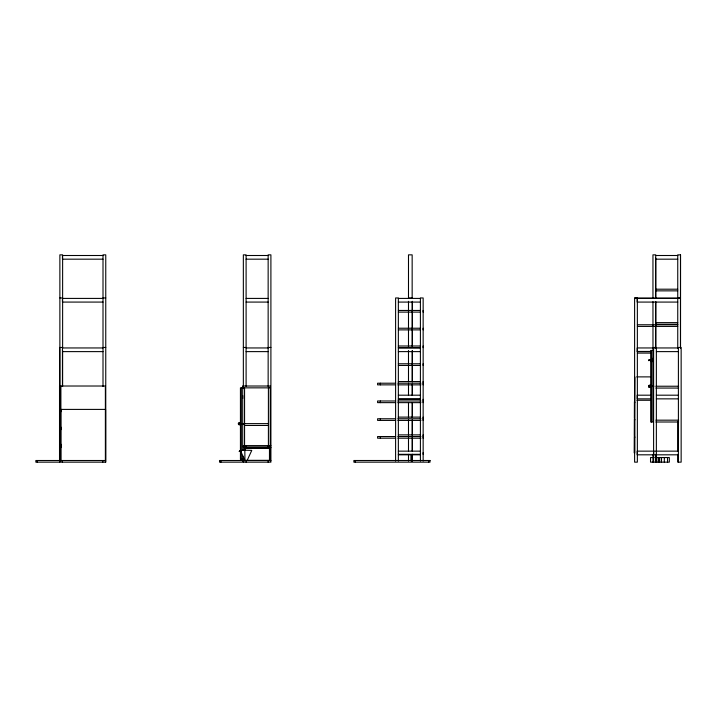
<?xml version="1.0" encoding="UTF-8"?>
<svg xmlns="http://www.w3.org/2000/svg" width="717" height="717" viewBox="0 0 717 717"><rect width="100%" height="100%" fill="white"/><g stroke="black" fill="none" stroke-linecap="round" stroke-linejoin="round"><path stroke-width="1.08" d="M240.679 423.864A1.192 1.192 0 0 0 239.057 422.582A1.192 1.192 0 0 0 238.761 424.625A1.192 1.192 0 0 0 240.679 423.864L240.688 423.281M650.928 386.418L650.937 385.889M59.762 410.85L60.613 411.522L61.079 409.864M59.762 428.282L60.613 428.945L61.079 427.296L59.699 427.296M59.762 445.714L60.613 446.377L61.079 444.728L59.699 444.728M242.543 396.564L242.722 395.65L242.722 396.564M242.543 398.401L242.722 397.487L242.722 398.401M652.793 359.172L652.981 358.258L652.981 359.172M652.793 361.01L652.981 360.086L652.981 361.01M247.186 460.377L251.775 450.384L244.775 450.186M239.29 451.378L239.837 450.823L240.724 451.289L244.936 460.466L244.802 448.089L269.565 448.089L269.565 460.475M648.975 359.997L648.849 360.543M243.655 449.667C242.445 451.352 244.416 448.394 244.864 450.168M239.63 450.885L239.245 451.567M649.1 359.862L649.638 359.692M245.196 449.245L240.401 451.038M648.903 360.732C648.598 358.186 652.407 360.992 651.502 362.874M680.496 254.849L680.496 348.471L680.523 254.849L677.744 254.849L677.744 348.471M103.006 255.503L62.451 255.503L62.451 259.178L103.006 259.178M246.101 255.503L268.149 255.503M655.705 255.503L677.771 255.503M246.101 259.178L268.149 259.178M655.705 259.178L677.771 259.178M655.732 289.202L677.744 289.202M655.732 290.86L677.744 290.86M59.869 297.958L62.621 297.958M103.006 297.958L105.757 297.958M408.493 297.958L412.436 297.958M677.744 297.958L680.496 297.958M634.635 298.093L680.496 298.093M103.006 298.415L62.451 298.415L62.451 302.081L103.006 302.081M246.101 298.415L268.149 298.415M398.356 298.415L420.404 298.415M677.771 298.415L637.189 298.415L637.189 302.081L677.771 302.081M246.101 302.081L268.149 302.081M398.356 302.081L420.404 302.081M398.356 310.452L420.377 310.452M398.356 312.101L420.377 312.101M655.732 322.632L677.744 322.632M655.732 324.281L677.744 324.281M637.386 324.765L677.744 324.765M637.386 326.414L677.744 326.414M398.356 328.225L420.377 328.225M398.356 329.883L420.377 329.883M398.356 346.006L420.377 346.006M103.006 347.467L105.757 347.467M243.35 347.467L246.101 347.467M268.149 347.467L270.901 347.467M398.356 347.655L420.377 347.655M62.451 347.951L103.006 347.951M246.101 347.951L268.149 347.951M398.356 347.951L420.404 347.951M678.399 347.951L637.189 347.951L637.189 351.617L651.439 351.617M652.981 350.461L650.695 350.461L650.686 422.008L652.981 422.008L652.981 348.623M637.386 351.438L651.565 351.438M62.451 351.617L103.006 351.617M246.101 351.617L268.149 351.617M398.356 351.617L420.404 351.617M656.36 351.617L678.399 351.617M637.386 353.087L651.565 353.087M398.356 363.779L420.377 363.779M398.356 365.437L420.377 365.437M634.644 376.882L634.303 453.019M636.741 376.882L651.206 376.882M398.356 381.561L420.377 381.561M395.694 383.21L377.59 383.21L377.59 384.859L395.694 384.859M397.89 383.21L420.933 383.21M397.89 384.859L420.933 384.859M655.894 386.23L678.658 386.23M270.246 387.852L240.437 387.852L240.437 459.4L244.56 459.4M655.894 388.067L678.658 388.067M398.356 395.192L420.404 395.192M651.439 395.192L637.189 395.192L637.189 398.858L651.439 398.858M656.36 395.192L678.399 395.192M398.356 398.858L420.404 398.858M656.36 398.858L678.399 398.858M398.356 399.333L420.377 399.333M636.92 400.274L651.386 400.274M395.694 400.991L377.59 400.991L377.59 402.64L395.694 402.64M397.89 400.991L420.933 400.991M397.89 402.64L420.933 402.64M60.613 410.33L61.079 410.33M398.356 417.115L420.377 417.115M395.694 418.764L377.59 418.764L377.59 420.413L395.694 420.413M397.89 418.764L420.933 418.764M655.894 420.171L678.658 420.171M397.89 420.413L420.933 420.413M655.894 422.008L678.658 422.008M244.56 423.622L268.409 423.622M244.56 425.459L268.409 425.459M60.613 427.753L61.079 427.753M398.356 434.887L420.377 434.887M395.694 436.545L377.59 436.545L377.59 438.195L395.694 438.195M397.89 436.545L420.933 436.545M397.89 438.195L420.933 438.195M60.613 445.185L61.079 445.185M270.901 445.607L243.377 445.607L243.377 447.265L270.901 447.265M243.699 447.354L270.578 447.354M243.699 447.444L270.488 447.444M270.578 448.179L243.699 448.268L243.699 447.265M398.356 451.145L420.404 451.145M678.399 451.145L637.189 451.145L637.189 454.811L678.399 454.811M398.356 454.318L420.377 454.318M398.356 454.811L420.404 454.811M412.436 455.546L411.155 455.546L411.155 460.897M412.436 457.105L412.257 455.734L411.334 455.734L411.334 461.085M654.029 457.563L650.525 457.563L650.525 462.151L669.337 462.151L669.337 457.563L655.186 457.563M244.891 460.377L269.565 460.377M105.56 460.502L35.85 460.502L35.85 462.151L105.757 462.151L105.757 254.849L103.006 254.849L103.006 386.436M270.901 460.502L219.527 460.502L219.527 462.151L270.901 462.151L270.901 254.849L268.149 254.849L268.149 386.436M650.937 386.158L653.958 386.194M240.688 423.55L243.708 423.586M244.067 449.649L244.587 449.864M678.399 462.151L678.399 347.467L681.15 347.467L681.15 462.151L677.744 462.151L677.744 454.336M677.744 421.937L677.744 450.984M667.527 457.563L667.527 462.151M664.318 457.563L664.318 462.151M661.504 457.563L661.504 462.151M659.685 457.563L659.685 462.151M658.789 457.563L658.789 462.151M658.6 457.563L658.6 462.151M658.17 457.563L658.17 462.151M656.36 462.151L656.36 347.467L653.608 347.467L653.608 462.151M655.705 258.192L655.705 298.308L655.732 254.849L652.954 254.849L652.954 298.308M653.635 452.194L653.635 453.843M653.411 386.382L653.411 387.207M652.954 301.66L652.981 348.471M652.954 454.354L652.954 462.151M651.601 350.461L651.601 422.008M634.895 402.38L634.437 401.708L634.437 418.163M634.895 419.812L634.437 419.14L634.437 435.586M634.895 437.245L634.437 436.572L634.437 453.019M634.715 376.882L634.715 453.019M428.632 460.502L428.632 462.151M423.155 461.031L423.155 297.958L420.404 297.958L420.404 461.031M423.129 310.452L423.129 312.101M423.129 328.225L423.129 329.883M423.129 346.006L423.129 347.655M423.129 363.779L423.129 365.437M423.129 381.561L423.129 384.859M423.129 399.333L423.129 402.64M423.129 417.115L423.129 420.413M423.129 434.887L423.129 438.195M423.129 452.669L423.129 454.318M412.436 301.31L412.436 347.1M412.436 350.452L412.436 381.731M412.436 385.083L412.436 395.13M412.436 402.954L412.436 417.473M412.436 419.705L412.436 435.344M412.436 437.576L412.436 450.984M412.436 454.336L412.436 461.031M412.158 298.308L412.158 254.849L408.493 254.849L408.493 298.308M412.158 301.66L412.158 346.239M412.158 350.694L412.158 381.901M412.158 384.133L412.158 395.282M412.158 403.079L412.158 417.572M412.158 419.795L412.158 435.398M412.158 437.63L412.158 451.002M412.158 454.354L412.158 461.04M408.493 301.31L408.493 347.1M408.493 350.452L408.493 381.901M408.493 384.133L408.493 395.282M408.493 402.954L408.493 417.572M408.493 419.705L408.493 435.398M408.493 437.576L408.493 451.002M408.493 454.336L408.493 461.04M398.356 461.031L398.356 297.958L395.605 297.958L395.605 461.031M380.342 383.21L380.342 384.859M380.342 400.991L380.342 402.64M380.342 418.764L380.342 420.413M380.342 436.545L380.342 438.195M355.247 460.502L355.247 462.151M270.578 447.265L270.488 448.179M270.246 461.031L270.246 386.015L242.722 386.015L242.722 450.455M269.475 448.179L269.475 460.377M268.409 387.852L268.409 445.983M268.149 445.607L268.149 447.265M268.149 460.502L268.149 462.151M246.128 445.607L246.128 447.265M246.128 460.502L246.128 462.151M246.101 386.436L246.101 254.849L243.35 254.849L243.35 388.659M244.56 387.852L244.56 445.983M244.56 448.224L244.56 450.455M244.103 458.79L244.103 461.031M243.35 458.808L243.377 462.151M243.188 386.015L243.188 388.255M243.153 423.774L243.153 424.598M243.188 458.79L243.188 461.031M242.722 456.048L242.767 461.031M241.351 387.852L241.351 459.4M220.908 460.502L220.908 462.151M105.56 462.151L105.56 409.407L61.079 409.407L61.079 461.094M105.381 462.151L105.381 386.015L59.52 386.015L59.52 461.031M102.809 460.502L102.809 462.151M62.621 348.471L62.621 254.849L59.869 254.849L59.869 461.04M62.621 350.452L62.621 386.364M62.451 386.436L62.451 347.467L59.699 347.467L59.699 462.151M62.451 460.502L62.451 462.151M60.891 386.015L60.891 411.764M60.891 427.44L60.891 429.68M60.891 444.235L60.891 447.596M59.565 386.015L59.565 461.031M37.23 460.502L37.23 462.151M238.68 423.568C240.061 426.579 240.858 421.076 238.68 423.568M648.93 386.176C650.31 389.188 651.108 383.676 648.93 386.176M637.359 297.958L634.608 297.958L634.608 462.151L637.359 462.151L637.359 297.958M430.012 460.502L353.875 460.502L353.875 462.151L430.012 462.151L430.012 460.502M655.732 348.471L655.732 301.66L655.705 348.471M655.732 462.151L655.732 454.354L655.705 462.151M649.01 387.234A1.192 1.192 0 0 0 650.928 386.463A1.192 1.192 0 0 0 649.306 385.19A1.192 1.192 0 0 0 649.01 387.234"/></g></svg>
